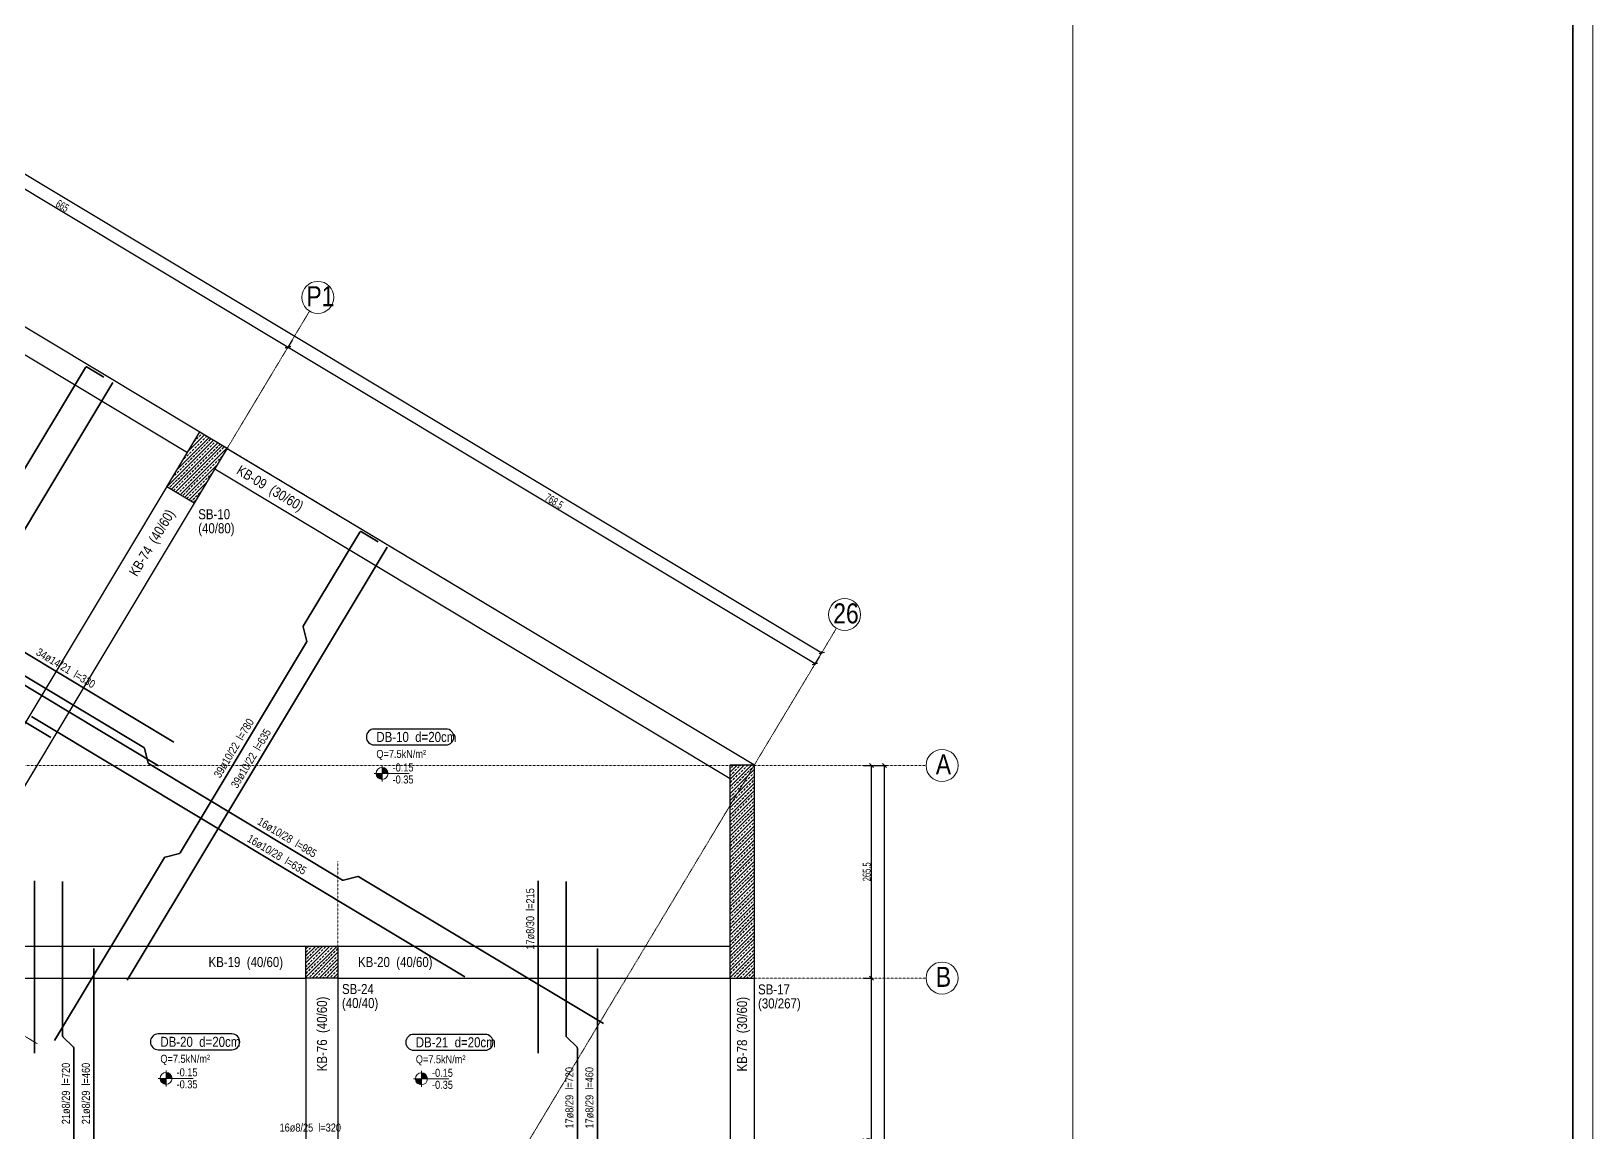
# Model space of a CAD drawing. Header units: millimetres. Extents: x -267 to 94375, y 6431 to 10838.
# Drawn here: x 70653 to 72604, y 7858 to 9235 of the extents above; entities that cross this region are included whole.
import ezdxf
from ezdxf.enums import TextEntityAlignment as Align

# ---------------------------------------------------------------- set-up
doc = ezdxf.new("R2010")
doc.units = ezdxf.units.MM
doc.header["$LTSCALE"] = 0.0001
doc.linetypes.add('DASHED', pattern=[19.05, 12.7, -6.35])
for name, color, linetype, lineweight in [('AKS BALONU (BEYKENT)', 7, 'Continuous', 20), ('AKS CIZGISI (BEYKENT)', 252, 'DASHED', 20), ('AKS NO (BEYKENT)', 3, 'Continuous', 20), ('AKS OLCU (BEYKENT)', 200, 'Continuous', 20), ('DONATI (BEYKENT)', 4, 'Continuous', 35), ('DONATI YAZISI (BEYKENT)', 3, 'Continuous', 20), ('DOSEME ISMI (BEYKENT)', 9, 'Continuous', 20), ('DOSEME PAFTA (BEYKENT)', 3, 'Continuous', 20), ('KIRIS (BEYKENT)', 2, 'Continuous', 30), ('KIRIS ISMI (BEYKENT)', 40, 'Continuous', 20), ('KOLON (BEYKENT)', 3, 'Continuous', 30), ('KOLON ISMI (BEYKENT)', 91, 'Continuous', 20), ('KOT CIZGI (BEYKENT)', 120, 'Continuous', 20), ('KOT YAZI (BEYKENT)', 7, 'Continuous', 20), ('SHEETSUMMARY-50', 152, 'Continuous', 20), ('SheetView', 40, 'Continuous', 20), ('SheetViewOut', 231, 'Continuous', 20), ('TARAMA (BEYKENT)', 252, 'Continuous', 25), ('YAZI (BEYKENT)', 140, 'Continuous', 20)]:
    doc.layers.add(name, color=color, linetype=linetype, lineweight=lineweight)
doc.styles.add('DONATI YAZISI (BEYKENT)', font='')
doc.styles.add('DSMOLC-50', font='bahnschrift light condensed', dxfattribs={"width": 0.75, "height": 10})
doc.styles.add('KOT (BEYKENT)', font='')
doc.styles.add('YAZI (BEYKENT)', font='')
doc.styles.get('DONATI YAZISI (BEYKENT)').set_extended_font_data('Bahnschrift Light Condensed')
doc.styles.get('KOT (BEYKENT)').set_extended_font_data('Bahnschrift Light Condensed')
doc.styles.get('YAZI (BEYKENT)').set_extended_font_data('Bahnschrift Light Condensed')
doc.dimstyles.new('DSMOLC-50', dxfattribs={"dimtxt": 10, "dimasz": 5, "dimexe": 2, "dimexo": 2, "dimgap": 1, "dimtad": 1, "dimdec": 1, "dimrnd": 0.5, "dimzin": 12, "dimdsep": 46, "dimtxsty": 'DSMOLC-50', "dimblk": 'OBLIQUE', "dimblk1": 'OBLIQUE', "dimblk2": 'OBLIQUE', "dimcen": 0, "dimclrt": 7, "dimadec": 0, "dimazin": 0, "dimtfac": 1, "dimtdec": 4, "dimtix": 1, "dimtmove": 2, "dimatfit": 3, "dimfxl": 1, "dimtzin": 0, "dimarcsym": 0})
pattern_1 = [(45, (63534.0714, 6088.7264), (-4.4194174, 4.4194174), []), (45, (63538.491, 6088.7264), (-4.4194174, 4.4194174), [3.125, -1.5625])]

# ---------------------------------------------------------------- blocks, each defined once
blk = doc.blocks.new('_Oblique')
at = {"color": 0, "linetype": 'ByBlock', "lineweight": -2}
blk.add_line((-0.5, -0.5), (0.5, 0.5), dxfattribs=at)
blk = doc.blocks.new('*D1114')
at = {"layer": 'AKS OLCU (BEYKENT)', "color": 0, "lineweight": -2, "transparency": 16777216}
for p, q in [((70408.6, 9191.1), (70402.4, 9180.8)), ((70403.4, 9182.5), (70973.6, 8840.2)), ((70978.7, 8848.8), (70972.5, 8838.5))]:
    blk.add_line(p, q, dxfattribs=at)
at = {"layer": 'DEFPOINTS', "color": 0, "lineweight": -3, "transparency": 16777216}
for p in [(70409.6, 9192.8), (70979.7, 8850.5), (70973.6, 8840.2)]:
    blk.add_point(p, dxfattribs=at)
at = {"layer": 'AKS OLCU (BEYKENT)', "color": 0, "lineweight": -2, "transparency": 16777216, "xscale": 5, "yscale": 5, "zscale": 5}
for p, rotation in [((70403.4, 9182.5), 149.0195588067674), ((70973.6, 8840.2), 329.0195588067674)]:
    blk.add_blockref('_Oblique', p, dxfattribs=dict(at, rotation=rotation))
at = {"layer": 'AKS OLCU (BEYKENT)', "color": 7, "transparency": 16777216, "insert": (70691.6, 9016.6), "char_height": 10, "attachment_point": 5, "rotation": 329.0196, "style": 'DSMOLC-50'}
blk.add_mtext('665', dxfattribs=at)
blk = doc.blocks.new('*D1115')
at = {"layer": 'AKS OLCU (BEYKENT)', "color": 0, "lineweight": -2, "transparency": 16777216}
for p, q in [((70978.7, 8848.8), (70972.5, 8838.5)), ((70973.6, 8840.2), (71632.5, 8444.6)), ((71637.6, 8453.2), (71631.4, 8442.9))]:
    blk.add_line(p, q, dxfattribs=at)
at = {"layer": 'DEFPOINTS', "color": 0, "lineweight": -3, "transparency": 16777216}
for p in [(70979.7, 8850.5), (71638.6, 8454.9), (71632.5, 8444.6)]:
    blk.add_point(p, dxfattribs=at)
at = {"layer": 'AKS OLCU (BEYKENT)', "color": 0, "lineweight": -2, "transparency": 16777216, "xscale": 5, "yscale": 5, "zscale": 5}
for p, rotation in [((70973.6, 8840.2), 149.0195588067674), ((71632.5, 8444.6), 329.0195588067674)]:
    blk.add_blockref('_Oblique', p, dxfattribs=dict(at, rotation=rotation))
at = {"layer": 'AKS OLCU (BEYKENT)', "color": 7, "transparency": 16777216, "insert": (71306.2, 8647.6), "char_height": 10, "attachment_point": 5, "rotation": 329.0196, "style": 'DSMOLC-50'}
blk.add_mtext('768.5', dxfattribs=at)
blk = doc.blocks.new('*D1116')
at = {"layer": 'AKS OLCU (BEYKENT)', "color": 0, "lineweight": -2, "transparency": 16777216}
for p, q in [((69021.7, 10028.4), (69023.8, 10031.8)), ((69022.8, 10030.1), (71640.7, 8458.3)), ((71639.7, 8456.6), (71641.7, 8460))]:
    blk.add_line(p, q, dxfattribs=at)
at = {"layer": 'DEFPOINTS', "color": 0, "lineweight": -3, "transparency": 16777216}
for p in [(69020.7, 10026.7), (71638.6, 8454.9), (71640.7, 8458.3)]:
    blk.add_point(p, dxfattribs=at)
at = {"layer": 'AKS OLCU (BEYKENT)', "color": 0, "lineweight": -2, "transparency": 16777216, "xscale": 5, "yscale": 5, "zscale": 5}
for p, rotation in [((69022.8, 10030.1), 149.0195588067674), ((71640.7, 8458.3), 329.0195588067674)]:
    blk.add_blockref('_Oblique', p, dxfattribs=dict(at, rotation=rotation))
at = {"layer": 'AKS OLCU (BEYKENT)', "color": 7, "transparency": 16777216, "insert": (70334.9, 9249.5), "char_height": 10, "attachment_point": 5, "rotation": 329.0196, "style": 'DSMOLC-50'}
blk.add_mtext('3053.5', dxfattribs=at)
blk = doc.blocks.new('*D1118')
at = {"layer": 'AKS OLCU (BEYKENT)', "color": 0, "lineweight": -2, "transparency": 16777216}
for p, q in [((71693, 8051.8), (71705, 8051.8)), ((71703, 7636.8), (71703, 8051.8)), ((71693, 7636.8), (71705, 7636.8))]:
    blk.add_line(p, q, dxfattribs=at)
at = {"layer": 'DEFPOINTS', "color": 0, "lineweight": -3, "transparency": 16777216}
for p in [(71691, 8051.8), (71703, 8051.8), (71691, 7636.8)]:
    blk.add_point(p, dxfattribs=at)
at = {"layer": 'AKS OLCU (BEYKENT)', "color": 0, "lineweight": -2, "transparency": 16777216, "xscale": 5, "yscale": 5, "zscale": 5}
for p, rotation in [((71703, 8051.8), 90), ((71703, 7636.8), 270)]:
    blk.add_blockref('_Oblique', p, dxfattribs=dict(at, rotation=rotation))
at = {"layer": 'AKS OLCU (BEYKENT)', "color": 7, "transparency": 16777216, "insert": (71697, 7844.3), "char_height": 10, "attachment_point": 5, "rotation": 90, "style": 'DSMOLC-50'}
blk.add_mtext('415', dxfattribs=at)
blk = doc.blocks.new('*D1119')
at = {"layer": 'AKS OLCU (BEYKENT)', "color": 0, "lineweight": -2, "transparency": 16777216}
for p, q in [((71693, 8317.3), (71705, 8317.3)), ((71703, 8051.8), (71703, 8317.3)), ((71693, 8051.8), (71705, 8051.8))]:
    blk.add_line(p, q, dxfattribs=at)
at = {"layer": 'DEFPOINTS', "color": 0, "lineweight": -3, "transparency": 16777216}
for p in [(71691, 8317.3), (71703, 8317.3), (71691, 8051.8)]:
    blk.add_point(p, dxfattribs=at)
at = {"layer": 'AKS OLCU (BEYKENT)', "color": 0, "lineweight": -2, "transparency": 16777216, "xscale": 5, "yscale": 5, "zscale": 5}
for p, rotation in [((71703, 8317.3), 90), ((71703, 8051.8), 270)]:
    blk.add_blockref('_Oblique', p, dxfattribs=dict(at, rotation=rotation))
at = {"layer": 'AKS OLCU (BEYKENT)', "color": 7, "transparency": 16777216, "insert": (71696.9, 8184.5), "char_height": 10, "attachment_point": 5, "rotation": 90, "style": 'DSMOLC-50'}
blk.add_mtext('265.5', dxfattribs=at)
blk = doc.blocks.new('*D1120')
at = {"layer": 'AKS OLCU (BEYKENT)', "color": 0, "lineweight": -2, "transparency": 16777216}
for p, q in [((71693, 8317.3), (71721, 8317.3)), ((71719, 6941.8), (71719, 8317.3)), ((71693, 6941.8), (71721, 6941.8))]:
    blk.add_line(p, q, dxfattribs=at)
at = {"layer": 'DEFPOINTS', "color": 0, "lineweight": -3, "transparency": 16777216}
for p in [(71691, 8317.3), (71719, 8317.3), (71691, 6941.8)]:
    blk.add_point(p, dxfattribs=at)
at = {"layer": 'AKS OLCU (BEYKENT)', "color": 0, "lineweight": -2, "transparency": 16777216, "xscale": 5, "yscale": 5, "zscale": 5}
for p, rotation in [((71719, 8317.3), 90), ((71719, 6941.8), 270)]:
    blk.add_blockref('_Oblique', p, dxfattribs=dict(at, rotation=rotation))
at = {"layer": 'AKS OLCU (BEYKENT)', "color": 7, "transparency": 16777216, "insert": (71712.9, 7629.5), "char_height": 10, "attachment_point": 5, "rotation": 90, "style": 'DSMOLC-50'}
blk.add_mtext('1375.5', dxfattribs=at)

msp = doc.modelspace()

# ---------------------------------------------------------------- hatches: boundary and pattern name
at = {"layer": 'KOT CIZGI (BEYKENT)'}
h = msp.add_hatch(color=256, dxfattribs=at)
h.dxf.hatch_style = 1
h.paths.add_polyline_path([(71091.12, 8314.89), (71091.12, 8307.39), (71098.62, 8307.39, 0.4142136)])
h = msp.add_hatch(color=256, dxfattribs=at)
h.dxf.hatch_style = 1
h.paths.add_polyline_path([(71091.12, 8307.39), (71083.62, 8307.39, 0.4142136), (71091.12, 8299.89)])
h = msp.add_hatch(color=256, dxfattribs=at)
h.dxf.hatch_style = 1
h.paths.add_polyline_path([(70821.19, 7926.45), (70813.69, 7926.45, 0.4142136), (70821.19, 7918.95)])
h = msp.add_hatch(color=256, dxfattribs=at)
h.dxf.hatch_style = 1
h.paths.add_polyline_path([(70821.19, 7933.95), (70821.19, 7926.45), (70828.69, 7926.45, 0.4142136)])
h = msp.add_hatch(color=256, dxfattribs=at)
h.dxf.hatch_style = 1
h.paths.add_polyline_path([(71140.4, 7925.88), (71132.9, 7925.88, 0.4142136), (71140.4, 7918.38)])
h = msp.add_hatch(color=256, dxfattribs=at)
h.dxf.hatch_style = 1
h.paths.add_polyline_path([(71140.4, 7933.38), (71140.4, 7925.88), (71147.9, 7925.88, 0.4142136)])
at = {"layer": 'TARAMA (BEYKENT)'}
h = msp.add_hatch(dxfattribs=at)
h.set_pattern_fill('ANSI33', color=256, style=0, pattern_type=0)
h.set_pattern_definition(pattern_1)
h.paths.add_polyline_path([(70863.29, 8734.25), (70897.59, 8713.66), (70856.41, 8645.07), (70822.11, 8665.66)], flags=0)
h = msp.add_hatch(dxfattribs=at)
h.set_pattern_fill('ANSI33', color=256, style=0, pattern_type=0)
h.set_pattern_definition(pattern_1)
h.paths.add_polyline_path([(71526.03, 8318.33), (71556.03, 8318.33), (71556.03, 8051.33), (71526.03, 8051.33)], flags=0)
h = msp.add_hatch(dxfattribs=at)
h.set_pattern_fill('ANSI33', color=256, style=0, pattern_type=0)
h.set_pattern_definition(pattern_1)
h.paths.add_polyline_path([(70996.04, 8091.79), (71036.04, 8091.79), (71036.04, 8051.79), (70996.04, 8051.79)], flags=0)

# ---------------------------------------------------------------- linework, layer by layer
at = {"layer": 'AKS BALONU (BEYKENT)'}
for centre in [(71010.83, 8902.27), (71669.27, 8505.92), (71791.03, 8317.3), (71791.03, 8051.77)]:
    msp.add_circle(centre, 20, dxfattribs=at)
at = {"layer": 'AKS CIZGISI (BEYKENT)'}
for p, q in [((68767.08, 9992.77), (71556.03, 8318.33)), ((68375.88, 9341.19), (70660.47, 7969.59)), ((71000.54, 8885.13), (70334.9, 7776.47)), ((71658.98, 8488.77), (71098.59, 7555.41)), ((67948, 8317.3), (71771.03, 8317.3)), ((71556.03, 6731.77), (71556.03, 8317.3)), ((71036.04, 6731.77), (71036.04, 8197.37)), ((65888.02, 8051.77), (71771.03, 8051.77))]:
    msp.add_line(p, q, dxfattribs=at)
at = {"layer": 'DONATI (BEYKENT)'}
for points in [[(69994.26, 8807.89), (70236.32, 8662.56, -0.1989124), (70237.01, 8661.63), (70241.5, 8643.63, 0.1989124), (70242.18, 8642.71), (70538.61, 8464.73, 0.1989124), (70539.74, 8464.57), (70557.75, 8469.06, -0.1989124), (70558.88, 8468.89), (70811.65, 8317.13)], [(70246.44, 8025.22), (70414.65, 8305.38, -0.1989124), (70415.57, 8306.06), (70433.57, 8310.56, 0.1989124), (70434.5, 8311.24), (70638.73, 8651.4, 0.1989124), (70638.9, 8652.54), (70634.4, 8670.54, -0.1989124), (70634.57, 8671.67), (70720.47, 8814.74, -0.4142136), (70722.53, 8815.26), (70743.54, 8802.64)], [(70681.86, 7973.75), (70819.05, 8202.25, -0.1989124), (70819.97, 8202.93), (70837.98, 8207.42, 0.1989124), (70838.9, 8208.11), (70996.9, 8471.27, 0.1989124), (70997.07, 8472.41), (70992.58, 8490.41, -0.1989124), (70992.74, 8491.55), (71063.23, 8608.95, -0.4142136), (71065.29, 8609.46), (71086.3, 8596.85)], [(70533.71, 8495.67), (70793.59, 8339.64, -0.1989124), (70794.27, 8338.72), (70798.77, 8320.71, 0.1989124), (70799.45, 8319.79), (71041.84, 8174.26, 0.1989124), (71042.98, 8174.09), (71060.98, 8178.59, -0.1989124), (71062.12, 8178.42), (71367.97, 7994.78)], [(70691.95, 7463.84), (70691.95, 7759.15, -0.1989124), (70692.38, 7760.21), (70705.51, 7773.33, 0.1989124), (70705.95, 7774.39), (70705.95, 7964.15, 0.1989124), (70705.51, 7965.21), (70692.38, 7978.33, -0.1989124), (70691.95, 7979.39), (70691.95, 8172.23)], [(71321.28, 7463.84), (71321.28, 7759.15, -0.1989124), (71321.72, 7760.21), (71334.84, 7773.33, 0.1989124), (71335.28, 7774.39), (71335.28, 7964.15, 0.1989124), (71334.84, 7965.21), (71321.72, 7978.33, -0.1989124), (71321.28, 7979.39), (71321.28, 8172.23)]]:
    msp.add_lwpolyline(points, format="xyb", dxfattribs=at)
for points in [[(70345.97, 8115.22), (70754.68, 8795.95)], [(70060.74, 8722.48), (70677.17, 8352.38)], [(70772.65, 8049.2), (71097.44, 8590.16)], [(70547.96, 8516.27), (70830.89, 8346.4)], [(70653.16, 8378.46), (71194.71, 8053.32)], [(70656.95, 7958.04), (70656.95, 8173.03)], [(71286.28, 7958.04), (71286.28, 8173.03)], [(70730.95, 7629.77), (70730.95, 8088.77)], [(71360.28, 7629.77), (71360.28, 8088.77)]]:
    msp.add_lwpolyline(points, dxfattribs=at)
at = {"layer": 'DOSEME PAFTA (BEYKENT)', "lineweight": -3}
for points in [[(71081.4, 8343.11), (71171.02, 8343.11, 1), (71171.02, 8362.9), (71081.4, 8362.9, 1)], [(70811.47, 7962.17), (70903.4, 7962.17, 1), (70903.4, 7981.96), (70811.47, 7981.96, 1)], [(71130.68, 7961.6), (71220.04, 7961.6, 1), (71220.04, 7981.38), (71130.68, 7981.38, 1)]]:
    msp.add_lwpolyline(points, format="xyb", close=True, dxfattribs=at)
at = {"layer": 'KIRIS (BEYKENT)'}
for p, q in [((70327.54, 9055.91), (70863.38, 8734.19)), ((70312.1, 9030.19), (70847.94, 8708.48)), ((70897.67, 8713.6), (71555.86, 8318.43)), ((70882.23, 8687.89), (71526.13, 8301.29)), ((70822.15, 8665.75), (70487.51, 8108.4)), ((70856.44, 8645.16), (70524.21, 8091.77)), ((70524.21, 8091.77), (70996.14, 8091.77)), ((71036.14, 8091.77), (71526.13, 8091.77)), ((70500.31, 8051.77), (70996.04, 8051.77)), ((70996.04, 8051.77), (70996.04, 7686.77)), ((71036.04, 8051.77), (71036.04, 7686.77)), ((71036.14, 8051.77), (71526.03, 8051.77)), ((71526.13, 8051.43), (71526.03, 7686.77)), ((71556.03, 8051.43), (71556.13, 7676.67))]:
    msp.add_line(p, q, dxfattribs=at)
at = {"layer": 'KOLON (BEYKENT)'}
for points in [[(70863.29, 8734.25), (70897.59, 8713.66), (70856.41, 8645.07), (70822.11, 8665.66)], [(71526.03, 8318.33), (71556.03, 8318.33), (71556.03, 8051.33), (71526.03, 8051.33)], [(70996.04, 8091.79), (71036.04, 8091.79), (71036.04, 8051.79), (70996.04, 8051.79)]]:
    msp.add_lwpolyline(points, close=True, dxfattribs=at)
at = {"layer": 'KOT CIZGI (BEYKENT)'}
for p, q in [((71091.12, 8317.39), (71091.12, 8297.39)), ((71081.12, 8307.39), (71125.15, 8307.39)), ((70811.19, 7926.45), (70855.21, 7926.45)), ((70821.19, 7936.45), (70821.19, 7916.45)), ((71130.4, 7925.88), (71174.42, 7925.88)), ((71140.4, 7935.88), (71140.4, 7915.88))]:
    msp.add_line(p, q, dxfattribs=at)
for centre in [(71091.12, 8307.39), (70821.19, 7926.45), (71140.4, 7925.88)]:
    msp.add_circle(centre, 7.5, dxfattribs=at)
at = {"layer": 'SHEETSUMMARY-50', "const_width": 2, "flags": 128}
msp.add_lwpolyline([(57239.42, 6556.81), (72579.28, 6556.81), (72579.28, 10706.81), (57239.42, 10706.81)], close=True, dxfattribs=at)
at = {"layer": 'SheetView'}
msp.add_lwpolyline([(57264.42, 6581.81), (71954.28, 6581.81), (71954.28, 10681.81), (57264.42, 10681.81)], close=True, dxfattribs=at)
at = {"layer": 'SheetViewOut'}
msp.add_lwpolyline([(57214.42, 6531.81), (72604.28, 6531.81), (72604.28, 10731.81), (57214.42, 10731.81)], close=True, dxfattribs=at)

# ---------------------------------------------------------------- texts
at = {"layer": 'AKS NO (BEYKENT)', "style": 'YAZI (BEYKENT)'}
for s, p in [('P1', (70996.57, 8891.27)), ('26', (71655.01, 8494.92)), ('A', (71783.23, 8306.3)), ('B', (71783.23, 8040.77))]:
    msp.add_text(s, height=25, dxfattribs=at).set_placement(p)
at = {"layer": 'DONATI YAZISI (BEYKENT)', "style": 'DONATI YAZISI (BEYKENT)'}
for s, rotation, p in [(' 34ø14/21  l=330', 329, (70694.57, 8439.91)), (' 39ø10/22  l=780', 59, (70905.04, 8337.69)), (' 39ø10/22  l=635', 59, (70926.47, 8324.83)), (' 16ø10/28  l=985', 329, (70971.24, 8228.31)), (' 16ø10/28  l=635', 329, (70958.37, 8206.88)), ('17ø8/30  l=215', 90, (71276.28, 8125.63)), (' 21ø8/29  l=720', 90, (70695.95, 7905.92)), (' 21ø8/29  l=460', 90, (70720.95, 7905.92)), (' 17ø8/29  l=720', 90, (71325.28, 7900.55)), (' 17ø8/29  l=460', 90, (71350.28, 7900.55))]:
    msp.add_text(s, height=10, rotation=rotation, dxfattribs=at).set_placement(p, align=Align.MIDDLE_CENTER)
msp.add_text(' 16ø8/25  l=320', height=10, dxfattribs=at).set_placement((70999.84, 7864.94), align=Align.MIDDLE_CENTER)
at = {"layer": 'DOSEME ISMI (BEYKENT)', "style": 'YAZI (BEYKENT)'}
for s, p in [('DB-10  d=20cm', (71084.05, 8346.77)), ('DB-20  d=20cm', (70814.11, 7965.83)), ('DB-21  d=20cm', (71133.32, 7965.25))]:
    msp.add_text(s, height=12.5, dxfattribs=at).set_placement(p)
at = {"layer": 'KIRIS ISMI (BEYKENT)', "style": 'YAZI (BEYKENT)'}
for s, rotation, p in [('KB-09  (30/60)', 329.01956, (70908.16, 8682.51)), ('KB-74  (40/60)', 59.01962, (70784.77, 8552.49)), ('KB-76  (40/60)', 90, (71022.29, 7935.38)), ('KB-78  (30/60)', 90, (71547.29, 7935.03))]:
    msp.add_text(s, height=12.5, rotation=rotation, dxfattribs=at).set_placement(p)
for s, p in [('KB-19  (40/60)', (70874.31, 8065.52)), ('KB-20  (40/60)', (71061.14, 8065.52))]:
    msp.add_text(s, height=12.5, dxfattribs=at).set_placement(p)
at = {"layer": 'KOLON ISMI (BEYKENT)', "style": 'YAZI (BEYKENT)'}
for s, p in [('SB-10', (70861.41, 8625.07)), ('(40/80)', (70861.41, 8607.57)), ('SB-24', (71041.04, 8031.79)), ('SB-17', (71561.04, 8031.33)), ('(40/40)', (71041.04, 8014.29)), ('(30/267)', (71561.04, 8013.83))]:
    msp.add_text(s, height=12.5, dxfattribs=at).set_placement(p)
at = {"layer": 'KOT YAZI (BEYKENT)', "style": 'KOT (BEYKENT)'}
for s, p in [(' -0.15', (71101.12, 8309.89)), (' -0.35', (71101.12, 8294.89)), (' -0.15', (70831.19, 7928.95)), (' -0.35', (70831.19, 7913.95)), (' -0.15', (71150.4, 7928.38)), (' -0.35', (71150.4, 7913.38))]:
    msp.add_text(s, height=10, dxfattribs=at).set_placement(p)
at = {"layer": 'YAZI (BEYKENT)', "style": 'YAZI (BEYKENT)'}
for p in [(71084.05, 8326.77), (70814.11, 7945.83), (71133.32, 7945.25)]:
    msp.add_text('Q=7.5kN/m²', height=10, dxfattribs=at).set_placement(p)

# ---------------------------------------------------------------- dimensions: what is measured, and where the dimension line sits
at = {"layer": 'AKS OLCU (BEYKENT)'}
for base, p1, p2, angle, picture, middle in [((71640.7, 8458.33), (69020.72, 10026.69), (71638.64, 8454.9), 329.01956, '*D1116', (70334.88, 9249.46)), ((70973.57, 8840.21), (70409.61, 9192.81), (70979.75, 8850.5), 329.01956, '*D1114', (70691.62, 9016.55)), ((71632.47, 8444.61), (70979.75, 8850.5), (71638.64, 8454.9), 329.01956, '*D1115', (71306.16, 8647.65)), ((71703, 8317.3), (71691, 8051.77), (71691, 8317.3), 90, '*D1119', (71696.9, 8184.54)), ((71719, 8317.3), (71691, 6941.77), (71691, 8317.3), 90, '*D1120', (71712.9, 7629.54)), ((71703, 8051.77), (71691, 7636.77), (71691, 8051.77), 90, '*D1118', (71696.95, 7844.27))]:
    dim = msp.add_linear_dim(base=base, p1=p1, p2=p2, angle=angle, dimstyle='DSMOLC-50', dxfattribs=at)
    dim.commit()
    dim.dimension.update_dxf_attribs({"geometry": picture, "text_midpoint": middle})

doc.saveas('drawing.dxf')
